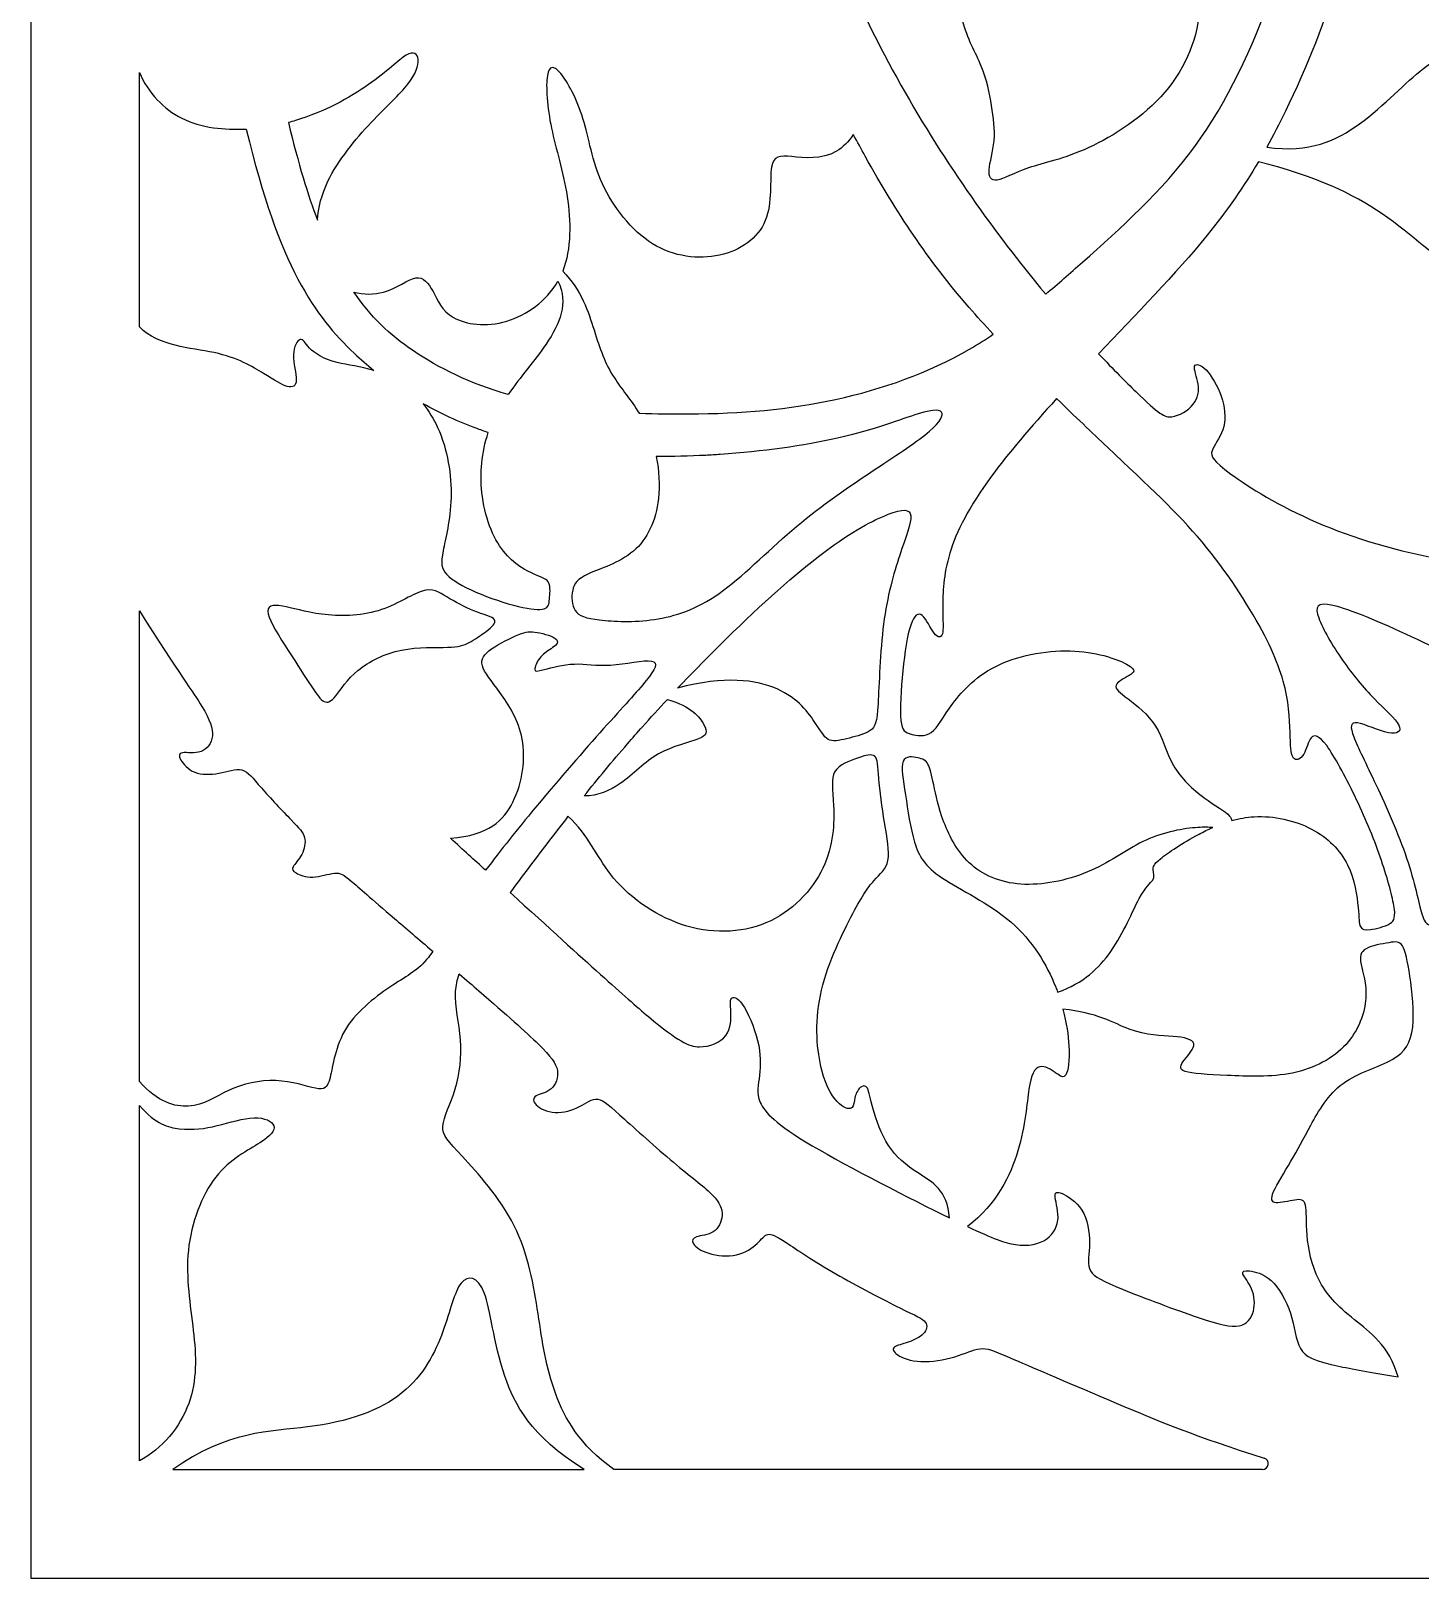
# Model space of a CAD drawing. Header units: millimetres. Extents: x -136 to 133, y -85 to 93.
# Drawn here: x -136.3 to -89.4, y -72.7 to -20.5 of the extents above; entities that cross this region are included whole.
import ezdxf

# ---------------------------------------------------------------- set-up
doc = ezdxf.new("R2010")
doc.units = ezdxf.units.MM
doc.header["$MEASUREMENT"] = 0
doc.layers.add('Default', color=18, linetype='Continuous')

msp = doc.modelspace()

# ---------------------------------------------------------------- linework, layer by layer
at = {"layer": 'Default', "color": 5}
for p, q in [((-136.318, 92.785), (-136.318, -72.744)), ((-132.653, -30.456), (-132.653, -21.857)), ((-132.653, -55.963), (-132.653, -40.048)), ((-114.466, -42.663), (-113.458, -41.643)), ((-114.803, -43.048), (-114.796, -43.05)), ((-132.653, -68.778), (-132.653, -56.775)), ((-131.519, -69.079), (-117.616, -69.079)), ((-94.685, -69.079), (-116.609, -69.079)), ((-136.318, -72.744), (133.333, -72.744))]:
    msp.add_line(p, q, dxfattribs=at)
msp.add_arc((-94.685, -68.88), 0.199, 270, 72.7402, dxfattribs=at)
for points, knots in [([(-95.525, -9.226), (-95.857, -9.581), (-96.948, -10.632), (-98.75, -12.149), (-99.431, -14.018), (-99.082, -15.126), (-97.451, -16.314), (-96.422, -19.622), (-97.689, -22.711), (-100.73, -24.659), (-102.757, -25.039), (-103.786, -25.673), (-104.024, -25.245), (-103.675, -24.184), (-103.825, -22.994), (-104.092, -21.657), (-104.954, -20.256), (-105.022, -17.88), (-103.786, -15.71), (-101.221, -14.824), (-100.033, -14.833), (-99.784, -14.655), (-99.82, -13.769), (-99.593, -12.82), (-99.253, -12.33), (-99.692, -12.288), (-101.735, -12.678), (-102.529, -13.479), (-104.144, -14.839), (-106.643, -14.979), (-107.824, -14.439), (-108.172, -14.17)], [311.013109, 311.013109, 311.013109, 311.013109, 312.292911, 315.101549, 317.910187, 320.718826, 323.527464, 326.336102, 329.144741, 331.953379, 334.762017, 337.570656, 340.379294, 343.187932, 345.996571, 348.805209, 351.613847, 354.422486, 357.231124, 360.039763, 362.848401, 365.657039, 368.465678, 371.274316, 374.082954, 376.891593, 379.700231, 382.508869, 385.317508, 388.126146, 389.592136, 389.592136, 389.592136, 389.592136]), ([(-102.014, -29.351), (-101.603, -29.005), (-99.943, -27.545), (-96.696, -24.628), (-94.178, -19.232), (-93.154, -14.886), (-92.736, -12.541), (-92.665, -12.121)], [298.723508, 298.723508, 298.723508, 298.723508, 299.650987, 302.459626, 305.268264, 308.076902, 308.695571, 308.695571, 308.695571, 308.695571]), ([(-90.987, -13.526), (-91.261, -15.172), (-91.925, -18.558), (-93.388, -22.175), (-94.323, -23.991), (-94.542, -24.387)], [58.169433, 58.169433, 58.169433, 58.169433, 59.977583, 61.924537, 62.480113, 62.480113, 62.480113, 62.480113]), ([(-109.372, -17.082), (-108.803, -18.526), (-106.858, -22.803), (-104.018, -26.908), (-102.244, -29.076), (-102.014, -29.351)], [294.032496, 294.032496, 294.032496, 294.032496, 295.4226, 298.285557, 298.723508, 298.723508, 298.723508, 298.723508]), ([(-94.542, -24.387), (-93.08, -24.582), (-91.2, -23.693), (-89.123, -21.389), (-87.718, -21.011), (-86.872, -20.976), (-87.664, -20.525), (-88.169, -20.345), (-87.592, -19.679), (-84.722, -18.979), (-81.319, -19.9), (-80.31, -21.213), (-79.644, -21.46), (-77.523, -20.224)], [27.647876, 27.647876, 27.647876, 27.647876, 29.592201, 31.736709, 33.881217, 36.025725, 38.170233, 40.314741, 42.459249, 44.603758, 46.748266, 48.892774, 50.917117, 50.917117, 50.917117, 50.917117]), ([(-126.632, -26.85), (-126.602, -26.426), (-126.318, -25.275), (-124.737, -23.391), (-123.408, -22.202), (-123.111, -21.323), (-123.512, -21.03), (-124.652, -22.223), (-126.502, -23.243), (-127.535, -23.53), (-127.614, -23.551)], [-149.131421, -149.131421, -149.131421, -149.131421, -147.767889, -145.593483, -143.419078, -141.244672, -139.070267, -136.895862, -134.721456, -134.541289, -134.541289, -134.541289, -134.541289]), ([(-132.653, -21.857), (-132.513, -22.192), (-131.871, -23.143), (-130.695, -23.739), (-129.428, -23.79), (-129.037, -23.77)], [313.657837, 313.657837, 313.657837, 313.657837, 314.768928, 316.943333, 317.857052, 317.857052, 317.857052, 317.857052]), ([(-108.517, -23.957), (-108.677, -24.201), (-109.334, -24.845), (-110.784, -24.664), (-111.444, -24.664), (-111.15, -27.058), (-112.924, -28.286), (-115.408, -27.993), (-117.257, -25.606), (-117.55, -23.321), (-118.478, -21.611), (-118.967, -21.611), (-118.82, -23.736), (-118.093, -25.854), (-118.044, -27.815), (-118.34, -28.572)], [134.970979, 134.970979, 134.970979, 134.970979, 135.90443, 138.078835, 140.25324, 142.427646, 144.602051, 146.776457, 148.950862, 151.125267, 153.299673, 155.474078, 157.648484, 159.822889, 161.856706, 161.856706, 161.856706, 161.856706]), ([(-129.037, -23.77), (-127.94, -28.416), (-126.49, -30.404), (-124.947, -31.745), (-124.723, -31.927)], [290.563515, 290.563515, 290.563515, 290.563515, 291.521745, 291.683709, 291.683709, 291.683709, 291.683709]), ([(-103.784, -30.705), (-104.067, -30.401), (-105.843, -28.434), (-107.142, -26.454), (-108.381, -24.207), (-108.517, -23.957)], [171.991982, 171.991982, 171.991982, 171.991982, 172.47045, 175.090939, 175.412077, 175.412077, 175.412077, 175.412077]), ([(-94.825, -24.881), (-95.309, -25.7), (-96.695, -27.717), (-98.985, -30.065), (-100.225, -31.366)], [414.482297, 414.482297, 414.482297, 414.482297, 415.641826, 417.390875, 417.390875, 417.390875, 417.390875]), ([(-81.841, -29.163), (-82.004, -29.24), (-82.461, -29.394), (-82.549, -29.15), (-82.412, -28.369), (-83.056, -28.424), (-84.74, -29.287), (-88.142, -28.947), (-90.227, -26.638), (-92.904, -25.348), (-94.825, -24.881)], [399.663651, 399.663651, 399.663651, 399.663651, 400.525093, 402.543073, 404.561053, 406.579033, 408.597013, 410.614993, 412.632973, 414.482297, 414.482297, 414.482297, 414.482297]), ([(-125.4, -29.278), (-125.072, -29.373), (-124.175, -29.355), (-123.216, -28.541), (-122.708, -29.191), (-122.302, -30.268), (-120.317, -30.573), (-118.89, -29.592), (-118.501, -28.911)], [84.51727, 84.51727, 84.51727, 84.51727, 85.975082, 88.149488, 90.323893, 92.498299, 94.672704, 96.671607, 96.671607, 96.671607, 96.671607]), ([(-118.34, -28.572), (-117.705, -29.211), (-117.221, -30.774), (-116.81, -32.02), (-116.037, -32.924), (-115.758, -33.371)], [161.856706, 161.856706, 161.856706, 161.856706, 162.931059, 164.097725, 164.938136, 164.938136, 164.938136, 164.938136]), ([(-120.187, -32.744), (-121.473, -32.373), (-123.57, -31.328), (-124.837, -30.107), (-125.4, -29.278)], [79.862531, 79.862531, 79.862531, 79.862531, 82.223511, 84.51727, 84.51727, 84.51727, 84.51727]), ([(-118.501, -28.911), (-118.142, -29.654), (-118.662, -30.896), (-119.778, -32.155), (-120.187, -32.744)], [77.367902, 77.367902, 77.367902, 77.367902, 78.754536, 79.862531, 79.862531, 79.862531, 79.862531]), ([(-124.723, -31.927), (-125.176, -31.797), (-126.274, -31.675), (-126.999, -31.148), (-127.19, -30.706), (-127.558, -31.324), (-127.234, -32.399), (-127.588, -32.576), (-128.324, -32.105), (-129.84, -31.192), (-132.005, -31.118), (-132.653, -30.456)], [291.683709, 291.683709, 291.683709, 291.683709, 292.741074, 294.280789, 295.820505, 297.36022, 298.899935, 300.439651, 301.979366, 303.519081, 305.058797, 305.058797, 305.058797, 305.058797]), ([(-115.758, -33.371), (-115.191, -33.394), (-112.797, -33.427), (-109.095, -33.123), (-105.647, -31.889), (-104.048, -30.883), (-103.784, -30.705)], [164.938136, 164.938136, 164.938136, 164.938136, 165.80542, 168.614059, 171.422697, 171.991982, 171.991982, 171.991982, 171.991982]), ([(-100.225, -31.366), (-99.724, -31.897), (-98.256, -33.362), (-97.811, -33.64), (-96.889, -33.102), (-96.789, -32.395), (-97.12, -31.642), (-96.605, -31.757), (-96.005, -32.795), (-95.875, -33.871), (-96.467, -34.639), (-96.428, -35.023), (-93.558, -36.924), (-89.298, -38.369), (-83.536, -38.97), (-79.178, -38.378), (-78.168, -37.611), (-77.909, -37.909), (-78.265, -38.798), (-78.723, -39.299), (-79.264, -39.588), (-79.013, -39.946), (-77.671, -40.689), (-77.096, -41.06)], [417.390875, 417.390875, 417.390875, 417.390875, 418.571191, 421.434147, 424.297104, 427.160061, 430.023018, 432.885975, 435.748932, 438.611888, 441.474845, 444.337802, 447.200759, 450.063716, 452.926672, 455.789629, 458.652586, 461.515543, 464.3785, 467.241456, 470.104413, 472.96737, 474.846387, 474.846387, 474.846387, 474.846387]), ([(-101.643, -32.881), (-102.535, -33.858), (-104.298, -35.93), (-105.453, -38.202), (-105.517, -40.097), (-105.44, -40.974), (-105.762, -40.974), (-106.188, -40.007), (-106.6, -40.29), (-106.871, -42.031), (-106.987, -44.068), (-106.639, -44.223), (-105.835, -44.371), (-105.311, -43.259), (-103.837, -41.698), (-100.878, -41.199), (-98.842, -41.973), (-99.117, -42.223), (-99.841, -42.56), (-99.341, -42.947), (-98.155, -43.846), (-97.843, -45.345), (-96.627, -46.469), (-95.833, -46.879), (-95.726, -47.096), (-95.718, -47.144)], [329.356533, 329.356533, 329.356533, 329.356533, 330.79306, 332.740014, 334.686969, 336.633923, 338.580878, 340.527832, 342.474787, 344.421742, 346.368696, 348.315651, 350.262605, 352.20956, 354.156514, 356.103469, 358.050423, 359.997378, 361.944333, 363.891287, 365.838242, 367.785196, 369.732151, 371.679105, 372.294168, 372.294168, 372.294168, 372.294168]), ([(-95.718, -47.144), (-95.475, -47.076), (-94.569, -46.908), (-92.883, -47.301), (-91.642, -48.56), (-91.411, -50.272), (-91.428, -50.802), (-91.137, -50.871), (-90.255, -50.657), (-90.144, -50.254), (-90.64, -48.414), (-91.536, -46.286), (-92.617, -44.297), (-93.087, -44.188), (-93.251, -45.007), (-93.655, -45.171), (-93.764, -44.658), (-93.743, -42.965), (-94.475, -40.921), (-96.607, -37.618), (-98.875, -35.518), (-101.037, -33.471), (-101.643, -32.881)], [280.201391, 280.201391, 280.201391, 280.201391, 281.205411, 283.825901, 286.44639, 289.066879, 291.687368, 294.307858, 296.928347, 299.548836, 302.169326, 304.789815, 307.410304, 310.030794, 312.651283, 315.271772, 317.892262, 320.512751, 323.13324, 325.753729, 328.374219, 329.356533, 329.356533, 329.356533, 329.356533]), ([(-123.062, -33.054), (-122.872, -33.295), (-122.281, -34.257), (-121.964, -36.345), (-122.479, -38.259), (-122.435, -38.803), (-121.375, -39.437), (-119.711, -39.981), (-118.828, -40.055), (-118.798, -39.716), (-118.725, -39.024), (-119.137, -38.906), (-120.418, -38.288), (-121.209, -36.319), (-121.088, -34.711), (-120.858, -34.028)], [61.990509, 61.990509, 61.990509, 61.990509, 62.589646, 64.129361, 65.669077, 67.208792, 68.748507, 70.288222, 71.827938, 73.367653, 74.907368, 76.447084, 77.986799, 79.526514, 80.722832, 80.722832, 80.722832, 80.722832]), ([(-120.858, -34.028), (-120.992, -33.983), (-121.705, -33.73), (-122.451, -33.397), (-123.062, -33.054)], [80.7228317, 80.7228317, 80.7228317, 80.7228317, 80.8257809, 81.2657698, 81.2657698, 81.2657698, 81.2657698]), ([(-115.178, -34.836), (-115.083, -35.313), (-115.016, -36.635), (-115.766, -38.252), (-117.754, -38.819), (-118.059, -39.298), (-118.033, -40.144), (-117.318, -40.388), (-115.252, -40.475), (-113.117, -39.777), (-110.613, -37.21), (-107.997, -35.39), (-105.816, -34.005), (-105.325, -33.264), (-105.98, -33.209), (-108.604, -34.253), (-111.597, -34.672), (-113.018, -34.769)], [73.763578, 73.763578, 73.763578, 73.763578, 74.463373, 75.630039, 76.796706, 77.963373, 79.130039, 80.296706, 81.463373, 82.63004, 83.796706, 84.963373, 86.13004, 87.296706, 88.463373, 89.63004, 90.677564, 90.677564, 90.677564, 90.677564]), ([(-113.018, -34.769), (-113.18, -34.78), (-113.906, -34.824), (-114.626, -34.84), (-115.178, -34.836)], [73.2283878, 73.2283878, 73.2283878, 73.2283878, 73.3475296, 73.7635784, 73.7635784, 73.7635784, 73.7635784]), ([(-113.458, -41.643), (-113.238, -41.42), (-111.846, -40.032), (-109.292, -37.745), (-107.097, -36.6), (-106.349, -36.6), (-106.938, -38.032), (-107.59, -40.323), (-107.669, -43.67), (-107.828, -44.148), (-108.672, -44.354), (-109.388, -44.545), (-109.658, -44.02), (-110.734, -42.517), (-112.855, -42.243), (-114.466, -42.663)], [1203.094077, 1203.094077, 1203.094077, 1203.094077, 1203.551262, 1205.970181, 1208.389101, 1210.80802, 1213.22694, 1215.645859, 1218.064779, 1220.483698, 1222.902618, 1225.321537, 1227.740457, 1230.159376, 1232.540821, 1232.540821, 1232.540821, 1232.540821]), ([(-132.653, -40.048), (-131.294, -42.182), (-130.358, -43.462), (-130.063, -44.315), (-130.506, -44.939), (-131.327, -44.775), (-131.327, -45.054), (-130.851, -45.596), (-129.948, -45.596), (-129.127, -45.267), (-128.667, -45.924), (-127.377, -47.271), (-126.98, -47.669), (-127.116, -48.328), (-127.548, -48.748), (-127.434, -48.896), (-126.843, -49.146), (-125.957, -48.839), (-125.65, -49.032), (-124.62, -49.95), (-123.206, -51.157), (-122.733, -51.56)], [1343.866662, 1343.866662, 1343.866662, 1343.866662, 1345.101225, 1346.335788, 1347.570351, 1348.804914, 1350.039477, 1351.27404, 1352.508603, 1353.743166, 1354.977729, 1356.212292, 1357.446855, 1358.681418, 1359.915981, 1361.150544, 1362.385107, 1363.61967, 1364.854233, 1366.088797, 1366.672272, 1366.672272, 1366.672272, 1366.672272]), ([(-72.708, -47.56), (-73.503, -47.321), (-75.992, -46.598), (-80.922, -45.059), (-82.293, -44.699), (-82.636, -45.032), (-83.133, -45.619), (-83.872, -45.736), (-84.215, -45.42), (-83.881, -45.375), (-83.656, -44.924), (-83.584, -44.265), (-83.854, -43.932), (-86.458, -42.561), (-89.651, -40.866), (-92.801, -39.563), (-92.975, -40.106), (-91.997, -41.779), (-90.911, -43.082), (-89.825, -44.016), (-90.259, -44.342), (-91.715, -43.647), (-91.737, -44.125), (-90.911, -45.754), (-89.676, -48.52), (-89.27, -50.636), (-89.018, -50.691), (-87.867, -50.779), (-87.648, -50.526), (-87.005, -49.103), (-85.699, -48.074), (-83.498, -47.595), (-83.189, -47.118), (-83.225, -46.476), (-82.994, -46.476), (-82.548, -47.186), (-82.528, -47.685), (-82.227, -47.808), (-80.944, -48.182), (-80.304, -49.118), (-79.628, -49.401)], [307.427158, 307.427158, 307.427158, 307.427158, 308.405132, 309.979047, 311.552962, 313.126876, 314.700791, 316.274705, 317.84862, 319.422534, 320.996449, 322.570363, 324.144278, 325.718193, 327.292107, 328.866022, 330.439936, 332.013851, 333.587765, 335.16168, 336.735594, 338.309509, 339.883423, 341.457338, 343.031253, 344.605167, 346.179082, 347.752996, 349.326911, 350.900825, 352.47474, 354.048654, 355.622569, 357.196484, 358.770398, 360.344313, 361.918227, 363.492142, 365.066056, 366.122142, 366.122142, 366.122142, 366.122142]), ([(-122.136, -47.741), (-120.832, -47.642), (-119.777, -46.555), (-119.491, -44.251), (-120.513, -42.702), (-121.238, -41.846), (-120.882, -41.359), (-119.697, -40.766), (-119.302, -40.727), (-118.314, -41.017), (-118.735, -41.346), (-119.157, -41.609), (-119.354, -42.136), (-119.131, -42.083), (-117.919, -41.754), (-116.865, -42.004), (-114.956, -41.557), (-115.338, -42.268), (-116.786, -43.822), (-118.992, -46.343), (-120.442, -48.146), (-120.947, -48.822)], [90.41856, 90.41856, 90.41856, 90.41856, 91.867645, 93.480694, 95.093744, 96.706793, 98.319843, 99.932892, 101.545942, 103.158991, 104.772041, 106.38509, 107.998139, 109.611189, 111.224238, 112.837288, 114.450337, 116.063387, 117.676436, 119.289486, 120.379702, 120.379702, 120.379702, 120.379702]), ([(-114.796, -43.05), (-113.992, -43.28), (-113.418, -44.031), (-113.47, -44.376), (-115.214, -44.741), (-116.229, -45.901), (-117.151, -46.313), (-117.617, -46.308)], [37.364553, 37.364553, 37.364553, 37.364553, 38.843574, 40.322595, 41.801616, 43.280638, 44.431559, 44.431559, 44.431559, 44.431559]), ([(-117.617, -46.308), (-117.155, -45.73), (-116.523, -44.967), (-115.818, -44.166), (-115.647, -43.974)], [35.090421, 35.090421, 35.090421, 35.090421, 36.345535, 36.736355, 36.736355, 36.736355, 36.736355]), ([(-105.268, -60.568), (-105.316, -59.638), (-106.456, -59.041), (-107.398, -58.225), (-107.919, -56.78), (-108.007, -56.063), (-108.302, -56.112), (-108.499, -56.505), (-108.479, -56.918), (-108.941, -56.878), (-109.662, -55.865), (-109.915, -53.097), (-108.466, -50.068), (-107.817, -49.083), (-107.198, -48.65), (-107.47, -47.265), (-107.693, -45.557), (-107.693, -44.815), (-108.299, -45), (-109.351, -45.372), (-109.14, -46.423), (-109.202, -48.774), (-111.306, -50.964), (-114.399, -50.976), (-116.92, -49.122), (-117.461, -47.649), (-118.163, -46.998)], [251.142861, 251.142861, 251.142861, 251.142861, 252.632526, 254.229642, 255.826757, 257.423873, 259.020988, 260.618104, 262.215219, 263.812335, 265.409451, 267.006566, 268.603682, 270.200797, 271.797913, 273.395028, 274.992144, 276.58926, 278.186375, 279.783491, 281.380606, 282.977722, 284.574838, 286.171953, 287.769069, 289.135543, 289.135543, 289.135543, 289.135543]), ([(-96.363, -47.375), (-96.505, -47.369), (-97.085, -47.356), (-98.664, -47.643), (-100.332, -48.945), (-102.822, -49.509), (-104.677, -48.804), (-105.558, -47.136), (-105.817, -45.833), (-105.969, -45.14), (-106.263, -45.022), (-106.991, -44.905), (-106.756, -46.185), (-106.507, -48.005), (-105.896, -49.029), (-102.947, -50.383), (-101.939, -52.074), (-101.631, -52.885), (-101.61, -52.942)], [149.221828, 149.221828, 149.221828, 149.221828, 150.008044, 151.954999, 153.901953, 155.848908, 157.795862, 159.742817, 161.689771, 163.636726, 165.583681, 167.530635, 169.47759, 171.424544, 173.371499, 175.318453, 177.265408, 177.414489, 177.414489, 177.414489, 177.414489]), ([(-118.163, -46.998), (-118.402, -47.304), (-119.059, -48.158), (-119.726, -49.044), (-120.116, -49.577)], [289.135543, 289.135543, 289.135543, 289.135543, 289.799445, 290.98008, 290.98008, 290.98008, 290.98008]), ([(-101.61, -52.942), (-100.738, -52.633), (-99.603, -51.551), (-98.802, -49.466), (-98.296, -49.167), (-98.397, -48.781), (-98.372, -48.565), (-97.259, -47.801), (-96.523, -47.444), (-96.363, -47.375)], [133.149275, 133.149275, 133.149275, 133.149275, 135.416131, 138.03662, 140.657109, 143.277599, 145.898088, 148.518577, 149.221828, 149.221828, 149.221828, 149.221828]), ([(-120.116, -49.577), (-117.431, -52.02), (-114.709, -54.484), (-113.724, -54.945), (-112.647, -54.498), (-112.647, -53.503), (-112.714, -53.089), (-112.316, -53.089), (-111.637, -54.647), (-111.653, -55.807), (-111.885, -56.602), (-110.775, -57.795), (-106.569, -59.931), (-105.268, -60.568)], [290.98008, 290.98008, 290.98008, 290.98008, 292.648748, 294.774231, 296.899714, 299.025197, 301.15068, 303.276163, 305.401646, 307.52713, 309.652613, 311.778096, 313.901714, 313.901714, 313.901714, 313.901714]), ([(-90.1, -65.946), (-90.399, -64.889), (-91.864, -63.87), (-92.914, -62.732), (-93.249, -61.059), (-93.155, -59.962), (-93.516, -59.922), (-94.346, -60.15), (-94.453, -59.829), (-93.69, -58.638), (-93.115, -57.541), (-92.152, -55.829), (-90.038, -55.295), (-89.476, -54.305), (-89.703, -52.227), (-89.931, -51.196), (-90.306, -51.25), (-91.336, -51.424), (-91.443, -51.892), (-91.015, -53.029), (-91.643, -54.835), (-93.583, -55.866), (-96.018, -55.745), (-97.597, -55.678), (-97.396, -55.277), (-96.767, -54.608), (-97.597, -54.394), (-99.026, -54.429), (-100.295, -53.62), (-101.43, -53.52)], [370.21482, 370.21482, 370.21482, 370.21482, 371.41897, 372.858516, 374.298062, 375.737608, 377.177154, 378.6167, 380.056245, 381.495791, 382.935337, 384.374883, 385.814429, 387.253975, 388.693521, 390.133067, 391.572613, 393.012159, 394.451705, 395.891251, 397.330797, 398.770343, 400.209889, 401.649435, 403.088981, 404.528527, 405.968073, 407.407619, 408.646626, 408.646626, 408.646626, 408.646626]), ([(-122.733, -51.56), (-122.783, -51.634), (-123.172, -52.171), (-123.922, -52.541), (-125.949, -54.05), (-126.195, -56.142), (-126.496, -56.306), (-128, -55.773), (-129.751, -56.183), (-130.742, -57.007), (-132.027, -56.667), (-132.653, -55.963)], [1315.096904, 1315.096904, 1315.096904, 1315.096904, 1315.331604, 1316.944653, 1318.557703, 1320.170752, 1321.783802, 1323.396851, 1325.0099, 1326.62295, 1327.951605, 1327.951605, 1327.951605, 1327.951605]), ([(-116.609, -69.079), (-117.782, -68.241), (-118.815, -66.354), (-119.138, -63.928), (-119.675, -60.74), (-122.024, -58.17), (-122.611, -57.583), (-121.889, -56.291), (-121.688, -54.529), (-122.047, -53.225), (-121.912, -52.532), (-121.84, -52.325)], [355.831166, 355.831166, 355.831166, 355.831166, 357.989109, 360.408029, 362.826948, 365.245868, 367.664787, 370.083707, 372.502626, 374.921546, 375.840709, 375.840709, 375.840709, 375.840709]), ([(-121.84, -52.325), (-121.61, -52.522), (-120.415, -53.549), (-118.91, -54.888), (-118.39, -55.575), (-118.669, -56.318), (-119.356, -56.411), (-119.356, -56.745), (-118.632, -57.116), (-117.703, -56.838), (-117.183, -56.373), (-116.496, -57.023), (-114.336, -58.955), (-113.113, -59.844), (-112.856, -60.485), (-113.182, -61.146), (-113.922, -61.176), (-114.021, -61.422), (-113.507, -61.817), (-112.392, -61.916), (-111.702, -61.422), (-111.435, -61.028), (-111.011, -61.245), (-109.264, -62.429), (-106.609, -63.799), (-105.957, -64.059), (-106.074, -64.516), (-106.661, -64.803), (-107.245, -64.914), (-107.13, -65.194), (-106.318, -65.519), (-105.005, -65.298), (-104.197, -64.881), (-103.61, -65.129), (-100.086, -66.645), (-96.892, -67.986), (-94.626, -68.69)], [292.505011, 292.505011, 292.505011, 292.505011, 292.790285, 294.024849, 295.259412, 296.493975, 297.728538, 298.963101, 300.197664, 301.432227, 302.66679, 303.901353, 305.135916, 306.370479, 307.605042, 308.839605, 310.074168, 311.308731, 312.543294, 313.777857, 315.01242, 316.246983, 317.481546, 318.716109, 319.950672, 321.185235, 322.419798, 323.654361, 324.888924, 326.123487, 327.35805, 328.592613, 329.827176, 331.061739, 332.296302, 333.342791, 333.342791, 333.342791, 333.342791]), ([(-101.43, -53.52), (-101.308, -53.984), (-101.165, -55.045), (-101.312, -55.943), (-101.604, -55.709), (-102.267, -55.271), (-102.627, -55.972), (-102.714, -58.096), (-103.662, -60.1), (-104.653, -60.865)], [408.646626, 408.646626, 408.646626, 408.646626, 409.929792, 411.876747, 413.823701, 415.770656, 417.717611, 419.664565, 421.476152, 421.476152, 421.476152, 421.476152]), ([(-132.653, -56.775), (-132.089, -57.416), (-131.096, -57.651), (-130.073, -57.502), (-128.664, -57.05), (-127.912, -57.433), (-128.349, -57.98), (-130.196, -58.869), (-131.254, -61.683), (-130.764, -64.427), (-130.666, -66.877), (-131.881, -68.386), (-132.653, -68.778)], [95.668581, 95.668581, 95.668581, 95.668581, 97.160725, 99.184838, 101.208951, 103.233063, 105.257176, 107.281288, 109.305401, 111.329514, 113.353626, 115.377739, 115.377739, 115.377739, 115.377739]), ([(-104.653, -60.865), (-103.792, -61.274), (-102.905, -61.602), (-101.859, -61.383), (-101.478, -60.555), (-101.809, -59.677), (-101.478, -59.677), (-100.6, -60.306), (-100.484, -61.665), (-100.683, -62.411), (-99.788, -62.858), (-96.546, -64.089), (-95.355, -64.363), (-94.904, -63.767), (-94.985, -62.914), (-95.468, -62.399), (-95.226, -62.318), (-94.373, -62.512), (-93.638, -63.775), (-93.523, -65.157), (-92.782, -65.474), (-90.852, -65.829), (-90.1, -65.946)], [421.476152, 421.476152, 421.476152, 421.476152, 423.230942, 425.356425, 427.481908, 429.607391, 431.732874, 433.858357, 435.98384, 438.109323, 440.234806, 442.360289, 444.485772, 446.611255, 448.736738, 450.862221, 452.987704, 455.113187, 457.238671, 459.364154, 461.489637, 462.709676, 462.709676, 462.709676, 462.709676]), ([(-117.616, -69.079), (-119.444, -67.922), (-120.618, -65.611), (-120.87, -62.6), (-121.885, -62.434), (-122.258, -64.339), (-123.438, -66.68), (-126.532, -67.818), (-129.699, -67.765), (-131.519, -69.079)], [113.704897, 113.704897, 113.704897, 113.704897, 116.592125, 120.138126, 123.684127, 127.230128, 130.776129, 134.32213, 137.483211, 137.483211, 137.483211, 137.483211])]:
    msp.add_open_spline(points, degree=3, knots=knots, dxfattribs=at)
for points in [[(-127.614, -23.551), (-127.276, -24.949), (-126.953, -26.006), (-126.632, -26.85)], [(-120.931, -40.747), (-121.117, -40.889), (-121.528, -41.169), (-122.013, -41.327), (-123.824, -41.235), (-125.424, -42.022), (-126.054, -43.071), (-126.408, -43.229), (-126.775, -42.717), (-127.589, -41.432), (-128.573, -39.923), (-127.93, -39.792), (-126.618, -40.251), (-124.48, -40.225), (-122.945, -39.136), (-122.315, -39.556), (-121.331, -40.12), (-120.413, -40.316), (-120.745, -40.605), (-120.931, -40.747)], [(-115.647, -43.974), (-115.374, -43.668), (-115.092, -43.358), (-114.803, -43.048)], [(-120.947, -48.822), (-121.318, -48.484), (-121.714, -48.125), (-122.136, -47.741)]]:
    msp.add_open_spline(points, degree=3, dxfattribs=at)

doc.saveas('drawing.dxf')
